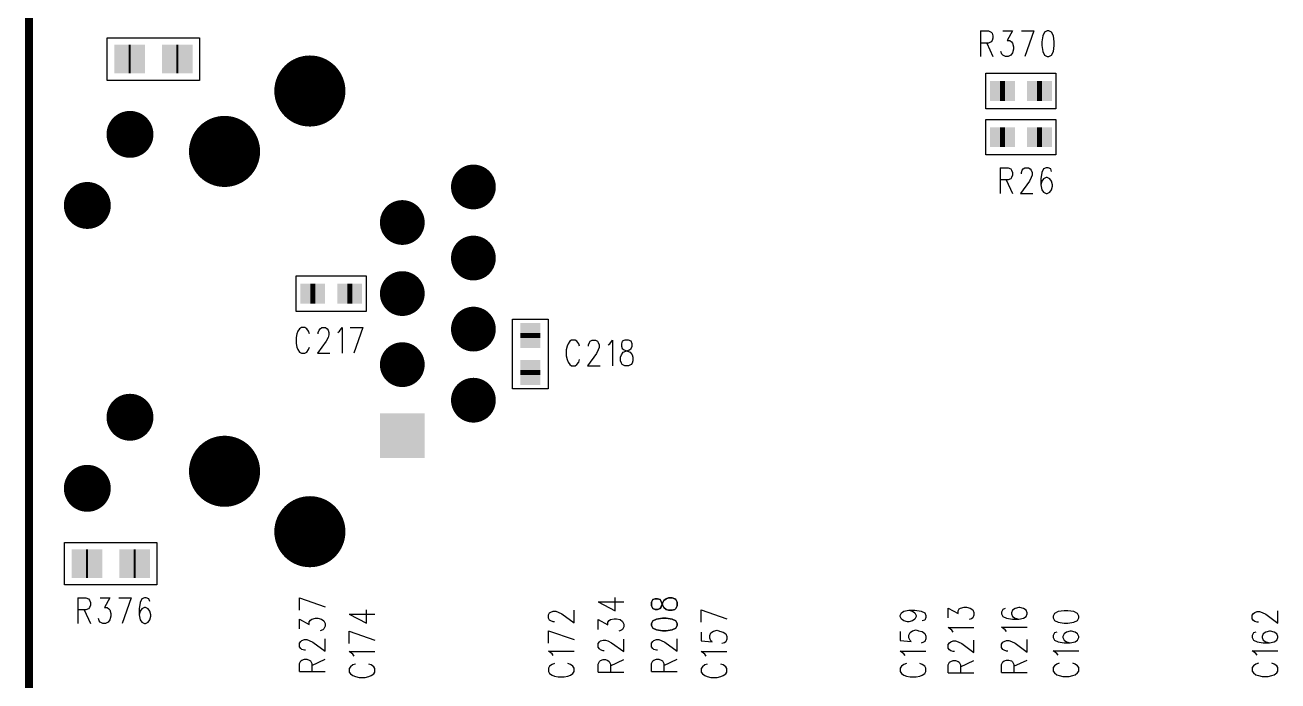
# Model space of a CAD drawing. Extents: x 12040 to 27945, y 10799 to 21199.
# Drawn here: x 15804 to 17566, y 16346 to 17268 of the extents above; entities that cross this region are included whole.
import ezdxf

# ---------------------------------------------------------------- set-up
doc = ezdxf.new("R2010")
doc.units = 0
doc.header["$MEASUREMENT"] = 0
doc.layers.add('ASSYDWGBOT_PHO', color=7, linetype='Continuous')

msp = doc.modelspace()

# ---------------------------------------------------------------- linework, layer by layer
at = {"layer": 'ASSYDWGBOT_PHO'}
for points, const_width in [([(15810, 20720.631), (15810, 13390.63)], 11.11), ([(15953, 17220.631), (15950, 17220.631)], 40), ([(16020, 17220.631), (16017, 17220.631)], 40), ([(17182.501, 17175.631), (17175.501, 17175.631)], 28), ([(17182.501, 17175.631), (17175.501, 17175.631)], 28), ([(17234.501, 17175.631), (17227.501, 17175.631)], 28), ([(17234.501, 17175.631), (17227.501, 17175.631)], 28), ([(17182.501, 17110.63), (17175.501, 17110.63)], 28), ([(17182.501, 17110.63), (17175.501, 17110.63)], 28), ([(17234.501, 17110.63), (17227.501, 17110.63)], 28), ([(17234.501, 17110.63), (17227.501, 17110.63)], 28), ([(16212.5, 16890.631), (16205.5, 16890.631)], 28), ([(16212.5, 16890.631), (16205.5, 16890.631)], 28), ([(16264.5, 16890.631), (16257.5, 16890.631)], 28), ([(16264.5, 16890.631), (16257.5, 16890.631)], 28), ([(16514.999, 16835.131), (16514.999, 16828.131)], 28), ([(16514.999, 16835.131), (16514.999, 16828.131)], 28), ([(16514.999, 16783.131), (16514.999, 16776.131)], 28), ([(16514.999, 16783.131), (16514.999, 16776.131)], 28), ([(15893, 16510.63), (15890, 16510.63)], 40), ([(15960, 16510.63), (15957, 16510.63)], 40)]:
    msp.add_lwpolyline(points, dxfattribs=dict(at, const_width=const_width))
for points in [[(15920, 17190.63), (15920, 17250.629)], [(15920, 17250.629), (16049.999, 17250.629)], [(16049.999, 17250.629), (16049.999, 17190.63)], [(17148.13, 17260.229), (17148.13, 17224.14)], [(17148.13, 17260.229), (17159.38, 17260.229)], [(17159.38, 17260.229), (17163.13, 17258.52)], [(17163.13, 17258.52), (17164.379, 17256.8)], [(17164.379, 17256.8), (17165.63, 17253.361)], [(17165.63, 17253.361), (17165.63, 17249.92)], [(17179.38, 17260.229), (17193.13, 17260.229)], [(17193.13, 17260.229), (17185.631, 17246.481)], [(17205.629, 17260.229), (17223.129, 17260.229)], [(17223.129, 17260.229), (17210.63, 17224.14)], [(17235.63, 17253.361), (17234.381, 17244.77)], [(17238.131, 17258.52), (17235.63, 17253.361)], [(17241.88, 17260.229), (17238.131, 17258.52)], [(17244.381, 17260.229), (17241.88, 17260.229)], [(17248.131, 17258.52), (17244.381, 17260.229)], [(17250.629, 17253.361), (17248.131, 17258.52)], [(17251.881, 17244.77), (17250.629, 17253.361)], [(17159.38, 17243.05), (17148.13, 17243.05)], [(17156.879, 17243.05), (17165.63, 17224.14)], [(17163.13, 17244.77), (17159.38, 17243.05)], [(17164.379, 17246.481), (17163.13, 17244.77)], [(17165.63, 17249.92), (17164.379, 17246.481)], [(17185.631, 17246.481), (17189.381, 17246.481)], [(17189.381, 17246.481), (17191.879, 17244.77)], [(17191.879, 17244.77), (17193.13, 17243.05)], [(17193.13, 17243.05), (17194.38, 17237.89)], [(17194.38, 17234.449), (17193.13, 17229.3)], [(17194.38, 17237.89), (17194.38, 17234.449)], [(17234.381, 17244.77), (17234.381, 17239.611)], [(17234.381, 17239.611), (17235.63, 17231.02)], [(17250.629, 17231.02), (17251.881, 17239.611)], [(17251.881, 17239.611), (17251.881, 17244.77)], [(17178.129, 17227.579), (17176.88, 17231.02)], [(17179.38, 17225.861), (17178.129, 17227.579)], [(17183.13, 17224.14), (17179.38, 17225.861)], [(17186.88, 17224.14), (17183.13, 17224.14)], [(17190.63, 17225.861), (17186.88, 17224.14)], [(17193.13, 17229.3), (17190.63, 17225.861)], [(17235.63, 17231.02), (17238.131, 17225.861)], [(17238.131, 17225.861), (17241.88, 17224.14)], [(17241.88, 17224.14), (17244.381, 17224.14)], [(17244.381, 17224.14), (17248.131, 17225.861)], [(17248.131, 17225.861), (17250.629, 17231.02)], [(17155.79, 17150.631), (17155.79, 17200.63)], [(17155.79, 17200.63), (17254.21, 17200.63)], [(17254.21, 17200.63), (17254.21, 17150.631)], [(16049.999, 17190.63), (15920, 17190.63)], [(17254.21, 17150.631), (17155.79, 17150.631)], [(17155.79, 17085.63), (17155.79, 17135.63)], [(17155.79, 17135.63), (17254.21, 17135.63)], [(17254.21, 17135.63), (17254.21, 17085.63)], [(17254.21, 17085.63), (17155.79, 17085.63)], [(17175.631, 17067.73), (17175.631, 17031.639)], [(17175.631, 17067.73), (17186.88, 17067.73)], [(17186.88, 17067.73), (17190.63, 17066.019)], [(17190.63, 17066.019), (17191.879, 17064.301)], [(17191.879, 17064.301), (17193.13, 17060.86)], [(17193.13, 17057.421), (17191.879, 17053.98)], [(17193.13, 17060.86), (17193.13, 17057.421)], [(17205.629, 17060.86), (17206.881, 17064.301)], [(17205.629, 17059.139), (17205.629, 17060.86)], [(17206.881, 17064.301), (17208.13, 17066.019)], [(17208.13, 17066.019), (17210.63, 17067.73)], [(17210.63, 17067.73), (17215.63, 17067.73)], [(17215.63, 17067.73), (17218.13, 17066.019)], [(17218.13, 17066.019), (17219.379, 17064.301)], [(17219.379, 17064.301), (17220.631, 17060.86)], [(17220.631, 17057.421), (17219.379, 17053.98)], [(17220.631, 17060.86), (17220.631, 17057.421)], [(17234.381, 17060.86), (17233.13, 17052.271)], [(17236.879, 17066.019), (17234.381, 17060.86)], [(17240.629, 17067.73), (17236.879, 17066.019)], [(17243.13, 17067.73), (17240.629, 17067.73)], [(17246.88, 17066.019), (17243.13, 17067.73)], [(17248.131, 17062.58), (17246.88, 17066.019)], [(17186.88, 17050.55), (17175.631, 17050.55)], [(17184.38, 17050.55), (17193.13, 17031.639)], [(17190.63, 17052.271), (17186.88, 17050.55)], [(17191.879, 17053.98), (17190.63, 17052.271)], [(17216.881, 17048.83), (17204.38, 17031.639)], [(17219.379, 17053.98), (17216.881, 17048.83)], [(17233.13, 17052.271), (17233.13, 17043.671)], [(17234.381, 17048.83), (17233.13, 17043.671)], [(17233.13, 17043.671), (17234.381, 17036.8)], [(17236.879, 17052.271), (17234.381, 17048.83)], [(17240.629, 17053.98), (17236.879, 17052.271)], [(17241.88, 17053.98), (17240.629, 17053.98)], [(17245.63, 17052.271), (17241.88, 17053.98)], [(17248.131, 17048.83), (17245.63, 17052.271)], [(17249.38, 17043.671), (17248.131, 17048.83)], [(17248.131, 17036.8), (17249.38, 17041.95)], [(17249.38, 17041.95), (17249.38, 17043.671)], [(17204.38, 17031.639), (17221.88, 17031.639)], [(17234.381, 17036.8), (17236.879, 17033.36)], [(17236.879, 17033.36), (17240.629, 17031.639)], [(17240.629, 17031.639), (17241.88, 17031.639)], [(17241.88, 17031.639), (17245.63, 17033.36)], [(17245.63, 17033.36), (17248.131, 17036.8)], [(16185.789, 16865.629), (16185.789, 16915.63)], [(16185.789, 16915.63), (16284.21, 16915.63)], [(16284.21, 16915.63), (16284.21, 16865.629)], [(16284.21, 16865.629), (16185.789, 16865.629)], [(16490, 16756.411), (16490, 16854.839)], [(16490, 16854.839), (16540.001, 16854.839)], [(16540.001, 16854.839), (16540.001, 16756.411)], [(16186.88, 16834.141), (16185.631, 16828.979)], [(16185.631, 16828.979), (16185.631, 16820.391)], [(16188.129, 16837.58), (16186.88, 16834.141)], [(16190.63, 16841.021), (16188.129, 16837.58)], [(16193.13, 16842.73), (16190.63, 16841.021)], [(16198.13, 16842.73), (16193.13, 16842.73)], [(16200.63, 16841.021), (16198.13, 16842.73)], [(16203.131, 16837.58), (16200.63, 16841.021)], [(16204.38, 16834.141), (16203.131, 16837.58)], [(16216.881, 16835.859), (16218.13, 16839.3)], [(16216.881, 16834.141), (16216.881, 16835.859)], [(16218.13, 16839.3), (16219.379, 16841.021)], [(16219.379, 16841.021), (16221.88, 16842.73)], [(16221.88, 16842.73), (16226.879, 16842.73)], [(16226.879, 16842.73), (16229.38, 16841.021)], [(16230.631, 16828.979), (16228.13, 16823.83)], [(16229.38, 16841.021), (16230.631, 16839.3)], [(16230.631, 16839.3), (16231.88, 16835.859)], [(16231.88, 16832.42), (16230.631, 16828.979)], [(16231.88, 16835.859), (16231.88, 16832.42)], [(16244.381, 16835.859), (16246.88, 16837.58)], [(16246.88, 16837.58), (16250.629, 16842.73)], [(16250.629, 16842.73), (16250.629, 16806.641)], [(16261.881, 16842.73), (16279.381, 16842.73)], [(16279.381, 16842.73), (16266.88, 16806.641)], [(16185.631, 16820.391), (16186.88, 16815.229)], [(16186.88, 16815.229), (16188.129, 16811.8)], [(16188.129, 16811.8), (16190.63, 16808.359)], [(16200.63, 16808.359), (16203.131, 16811.8)], [(16203.131, 16811.8), (16204.38, 16815.229)], [(16228.13, 16823.83), (16215.63, 16806.641)], [(16566.879, 16816.641), (16565.63, 16811.48)], [(16565.63, 16811.48), (16565.63, 16802.891)], [(16568.13, 16820.08), (16566.879, 16816.641)], [(16570.629, 16823.521), (16568.13, 16820.08)], [(16573.13, 16825.23), (16570.629, 16823.521)], [(16578.131, 16825.23), (16573.13, 16825.23)], [(16580.629, 16823.521), (16578.131, 16825.23)], [(16583.13, 16820.08), (16580.629, 16823.521)], [(16584.379, 16816.641), (16583.13, 16820.08)], [(16596.88, 16818.359), (16598.129, 16821.8)], [(16596.88, 16816.641), (16596.88, 16818.359)], [(16598.129, 16821.8), (16599.38, 16823.521)], [(16599.38, 16823.521), (16601.879, 16825.23)], [(16601.879, 16825.23), (16606.88, 16825.23)], [(16606.88, 16825.23), (16609.381, 16823.521)], [(16610.63, 16811.48), (16608.13, 16806.33)], [(16609.381, 16823.521), (16610.63, 16821.8)], [(16610.63, 16821.8), (16611.879, 16818.359)], [(16611.879, 16814.92), (16610.63, 16811.48)], [(16611.879, 16818.359), (16611.879, 16814.92)], [(16624.38, 16818.359), (16626.881, 16820.08)], [(16626.881, 16820.08), (16630.63, 16825.23)], [(16630.63, 16825.23), (16630.63, 16789.141)], [(16644.381, 16823.521), (16643.129, 16820.08)], [(16643.129, 16820.08), (16643.129, 16816.641)], [(16643.129, 16816.641), (16644.381, 16813.2)], [(16648.13, 16825.23), (16644.381, 16823.521)], [(16644.381, 16813.2), (16646.879, 16811.48)], [(16646.879, 16811.48), (16651.88, 16809.771)], [(16653.13, 16825.23), (16648.13, 16825.23)], [(16649.38, 16809.771), (16654.381, 16811.48)], [(16656.879, 16823.521), (16653.13, 16825.23)], [(16654.381, 16811.48), (16656.879, 16813.2)], [(16658.131, 16820.08), (16656.879, 16823.521)], [(16656.879, 16813.2), (16658.131, 16816.641)], [(16658.131, 16816.641), (16658.131, 16820.08)], [(16190.63, 16808.359), (16193.13, 16806.641)], [(16193.13, 16806.641), (16198.13, 16806.641)], [(16198.13, 16806.641), (16200.63, 16808.359)], [(16215.63, 16806.641), (16233.13, 16806.641)], [(16565.63, 16802.891), (16566.879, 16797.729)], [(16566.879, 16797.729), (16568.13, 16794.3)], [(16568.13, 16794.3), (16570.629, 16790.859)], [(16580.629, 16790.859), (16583.13, 16794.3)], [(16583.13, 16794.3), (16584.379, 16797.729)], [(16608.13, 16806.33), (16595.631, 16789.141)], [(16641.88, 16801.17), (16643.129, 16804.609)], [(16641.88, 16796.021), (16641.88, 16801.17)], [(16643.129, 16792.58), (16641.88, 16796.021)], [(16643.129, 16804.609), (16645.63, 16808.05)], [(16644.381, 16790.859), (16643.129, 16792.58)], [(16645.63, 16808.05), (16649.38, 16809.771)], [(16651.88, 16809.771), (16655.63, 16808.05)], [(16655.63, 16808.05), (16658.131, 16804.609)], [(16658.131, 16792.58), (16656.879, 16790.859)], [(16658.131, 16804.609), (16659.38, 16801.17)], [(16659.38, 16796.021), (16658.131, 16792.58)], [(16659.38, 16801.17), (16659.38, 16796.021)], [(16570.629, 16790.859), (16573.13, 16789.141)], [(16573.13, 16789.141), (16578.131, 16789.141)], [(16578.131, 16789.141), (16580.629, 16790.859)], [(16595.631, 16789.141), (16613.131, 16789.141)], [(16648.13, 16789.141), (16644.381, 16790.859)], [(16653.13, 16789.141), (16648.13, 16789.141)], [(16656.879, 16790.859), (16653.13, 16789.141)], [(16540.001, 16756.411), (16490, 16756.411)], [(15860, 16480.631), (15860, 16540.63)], [(15860, 16540.63), (15990, 16540.63)], [(15990, 16540.63), (15990, 16480.631)], [(15990, 16480.631), (15860, 16480.631)], [(15878.75, 16462.73), (15878.75, 16426.64)], [(15878.75, 16462.73), (15890, 16462.73)], [(15890, 16462.73), (15893.75, 16461.02)], [(15893.75, 16461.02), (15895, 16459.299)], [(15895, 16459.299), (15896.25, 16455.86)], [(15910, 16462.73), (15923.75, 16462.73)], [(15923.75, 16462.73), (15916.25, 16448.98)], [(15936.25, 16462.73), (15953.75, 16462.73)], [(15953.75, 16462.73), (15941.25, 16426.64)], [(15968.75, 16461.02), (15966.25, 16455.86)], [(15972.5, 16462.73), (15968.75, 16461.02)], [(15975, 16462.73), (15972.5, 16462.73)], [(15978.75, 16461.02), (15975, 16462.73)], [(15980, 16457.581), (15978.75, 16461.02)], [(16190.39, 16462.5), (16226.48, 16450.001)], [(16190.39, 16445), (16190.39, 16462.5)], [(16634.451, 16444.38), (16634.451, 16463.131)], [(15890, 16445.551), (15878.75, 16445.551)], [(15887.5, 16445.551), (15896.25, 16426.64)], [(15893.75, 16447.269), (15890, 16445.551)], [(15895, 16448.98), (15893.75, 16447.269)], [(15896.25, 16452.419), (15895, 16448.98)], [(15896.25, 16455.86), (15896.25, 16452.419)], [(15916.25, 16448.98), (15920, 16448.98)], [(15920, 16448.98), (15922.5, 16447.269)], [(15922.5, 16447.269), (15923.75, 16445.551)], [(15923.75, 16445.551), (15925, 16440.39)], [(15925, 16440.39), (15925, 16436.951)], [(15966.25, 16455.86), (15965, 16447.269)], [(15965, 16447.269), (15965, 16438.669)], [(15966.25, 16443.83), (15965, 16438.669)], [(15968.75, 16447.269), (15966.25, 16443.83)], [(15972.5, 16448.98), (15968.75, 16447.269)], [(15973.75, 16448.98), (15972.5, 16448.98)], [(15977.5, 16447.269), (15973.75, 16448.98)], [(15980, 16443.83), (15977.5, 16447.269)], [(15981.25, 16438.669), (15980, 16443.83)], [(16284.451, 16426.88), (16284.451, 16445.629)], [(16540.39, 16438.749), (16542.11, 16441.25)], [(16542.11, 16441.25), (16543.831, 16442.499)], [(16543.831, 16442.499), (16547.27, 16443.75)], [(16547.27, 16443.75), (16550.699, 16443.75)], [(16550.699, 16443.75), (16554.14, 16442.499)], [(16554.14, 16442.499), (16559.299, 16440.001)], [(16559.299, 16440.001), (16576.481, 16427.5)], [(16576.481, 16427.5), (16576.481, 16445)], [(16610.39, 16456.881), (16634.451, 16444.38)], [(16610.39, 16456.881), (16646.481, 16456.881)], [(16755.39, 16445.629), (16791.479, 16433.13)], [(16755.39, 16428.129), (16755.39, 16445.629)], [(17035.391, 16437.5), (17037.109, 16441.25)], [(17037.109, 16441.25), (17040.55, 16443.75)], [(17040.55, 16443.75), (17047.421, 16445)], [(17047.421, 16445), (17052.58, 16443.75)], [(17047.421, 16445), (17056.021, 16445)], [(17052.58, 16443.75), (17056.021, 16441.25)], [(17056.021, 16445), (17064.61, 16443.75)], [(17056.021, 16441.25), (17057.73, 16437.5)], [(17064.61, 16443.75), (17069.771, 16441.25)], [(17069.771, 16441.25), (17071.48, 16437.5)], [(17102.89, 16434.38), (17102.89, 16448.13)], [(17102.89, 16448.13), (17116.64, 16440.63)], [(17116.64, 16444.38), (17118.361, 16446.88)], [(17116.64, 16440.63), (17116.64, 16444.38)], [(17118.361, 16446.88), (17120.081, 16448.13)], [(17120.081, 16448.13), (17125.231, 16449.381)], [(17125.231, 16449.381), (17128.67, 16449.381)], [(17128.67, 16449.381), (17133.829, 16448.13)], [(17133.829, 16448.13), (17137.27, 16445.629)], [(17137.27, 16445.629), (17138.981, 16441.879)], [(17138.981, 16441.879), (17138.981, 16438.129)], [(17179.609, 16446.251), (17177.891, 16442.499)], [(17177.891, 16442.499), (17177.891, 16440.001)], [(17177.891, 16440.001), (17179.609, 16436.251)], [(17183.05, 16447.5), (17179.609, 16446.251)], [(17193.359, 16445), (17191.641, 16441.25)], [(17191.641, 16441.25), (17191.641, 16440.001)], [(17191.641, 16440.001), (17193.359, 16436.251)], [(17196.8, 16447.5), (17193.359, 16445)], [(17201.95, 16448.75), (17196.8, 16447.5)], [(17203.671, 16448.75), (17201.95, 16448.75)], [(17208.83, 16447.5), (17203.671, 16448.75)], [(17212.271, 16445), (17208.83, 16447.5)], [(17213.98, 16441.25), (17212.271, 16445)], [(17212.271, 16436.251), (17213.98, 16440.001)], [(17213.98, 16440.001), (17213.98, 16441.25)], [(17252.11, 16440.63), (17250.389, 16436.88)], [(17257.271, 16443.13), (17252.11, 16440.63)], [(17265.86, 16444.38), (17257.271, 16443.13)], [(17271.021, 16444.38), (17265.86, 16444.38)], [(17279.61, 16443.13), (17271.021, 16444.38)], [(17284.769, 16440.63), (17279.61, 16443.13)], [(17286.48, 16436.88), (17284.769, 16440.63)], [(17530.39, 16438.129), (17532.11, 16440.63)], [(17532.11, 16440.63), (17533.831, 16441.879)], [(17533.831, 16441.879), (17537.27, 16443.13)], [(17537.27, 16443.13), (17540.701, 16443.13)], [(17540.701, 16443.13), (17544.14, 16441.879)], [(17544.14, 16441.879), (17549.299, 16439.381)], [(17566.481, 16426.88), (17566.481, 16444.38)], [(15908.75, 16430.08), (15907.5, 16433.519)], [(15910, 16428.36), (15908.75, 16430.08)], [(15913.75, 16426.64), (15910, 16428.36)], [(15917.5, 16426.64), (15913.75, 16426.64)], [(15921.25, 16428.36), (15917.5, 16426.64)], [(15923.75, 16431.801), (15921.25, 16428.36)], [(15925, 16436.951), (15923.75, 16431.801)], [(15965, 16438.669), (15966.25, 16431.801)], [(15966.25, 16431.801), (15968.75, 16428.36)], [(15968.75, 16428.36), (15972.5, 16426.64)], [(15972.5, 16426.64), (15973.75, 16426.64)], [(15973.75, 16426.64), (15977.5, 16428.36)], [(15977.5, 16428.36), (15980, 16431.801)], [(15980, 16431.801), (15981.25, 16436.951)], [(15981.25, 16436.951), (15981.25, 16438.669)], [(16190.39, 16418.751), (16190.39, 16432.501)], [(16190.39, 16432.501), (16204.14, 16424.999)], [(16204.14, 16428.749), (16205.86, 16431.25)], [(16204.14, 16424.999), (16204.14, 16428.749)], [(16205.86, 16431.25), (16207.581, 16432.501)], [(16207.581, 16432.501), (16212.73, 16433.75)], [(16212.73, 16433.75), (16216.169, 16433.75)], [(16216.169, 16433.75), (16221.331, 16432.501)], [(16221.331, 16432.501), (16224.77, 16430)], [(16224.77, 16430), (16226.48, 16426.25)], [(16226.48, 16422.501), (16224.77, 16418.751)], [(16226.48, 16426.25), (16226.48, 16422.501)], [(16260.389, 16439.381), (16284.451, 16426.88)], [(16260.389, 16439.381), (16296.48, 16439.381)], [(16540.39, 16433.75), (16540.39, 16438.749)], [(16542.11, 16431.25), (16540.39, 16433.75)], [(16543.831, 16430), (16542.11, 16431.25)], [(16547.27, 16428.749), (16543.831, 16430)], [(16548.981, 16428.749), (16547.27, 16428.749)], [(16610.39, 16418.131), (16610.39, 16431.881)], [(16610.39, 16431.881), (16624.14, 16424.379)], [(16624.14, 16428.129), (16625.86, 16430.63)], [(16624.14, 16424.379), (16624.14, 16428.129)], [(16625.86, 16430.63), (16627.581, 16431.881)], [(16627.581, 16431.881), (16632.73, 16433.13)], [(16632.73, 16433.13), (16636.169, 16433.13)], [(16636.169, 16433.13), (16641.331, 16431.881)], [(16641.331, 16431.881), (16644.77, 16429.38)], [(16644.77, 16429.38), (16646.481, 16425.631)], [(16646.481, 16425.631), (16646.481, 16421.881)], [(17035.391, 16436.251), (17035.391, 16437.5)], [(17037.109, 16432.501), (17035.391, 16436.251)], [(17040.55, 16430), (17037.109, 16432.501)], [(17045.7, 16428.749), (17040.55, 16430)], [(17047.421, 16428.749), (17045.7, 16428.749)], [(17052.58, 16430), (17047.421, 16428.749)], [(17056.021, 16432.501), (17052.58, 16430)], [(17057.73, 16436.251), (17056.021, 16432.501)], [(17057.73, 16437.5), (17057.73, 16436.251)], [(17069.771, 16431.25), (17066.33, 16430)], [(17071.48, 16434.999), (17069.771, 16431.25)], [(17071.48, 16437.5), (17071.48, 16434.999)], [(17135.55, 16433.13), (17132.111, 16431.881)], [(17137.27, 16434.38), (17135.55, 16433.13)], [(17138.981, 16438.129), (17137.27, 16434.38)], [(17179.609, 16436.251), (17184.771, 16433.75)], [(17184.771, 16433.75), (17193.359, 16432.501)], [(17193.359, 16436.251), (17196.8, 16433.75)], [(17193.359, 16432.501), (17201.95, 16432.501)], [(17196.8, 16433.75), (17201.95, 16432.501)], [(17201.95, 16432.501), (17208.83, 16433.75)], [(17208.83, 16433.75), (17212.271, 16436.251)], [(17250.389, 16436.88), (17250.389, 16434.38)], [(17250.389, 16434.38), (17252.11, 16430.63)], [(17252.11, 16430.63), (17257.271, 16428.129)], [(17257.271, 16428.129), (17265.86, 16426.88)], [(17265.86, 16426.88), (17271.021, 16426.88)], [(17271.021, 16426.88), (17279.61, 16428.129)], [(17279.61, 16428.129), (17284.769, 16430.63)], [(17284.769, 16430.63), (17286.48, 16434.38)], [(17286.48, 16434.38), (17286.48, 16436.88)], [(17530.39, 16433.13), (17530.39, 16438.129)], [(17532.11, 16430.63), (17530.39, 16433.13)], [(17533.831, 16429.38), (17532.11, 16430.63)], [(17537.27, 16428.129), (17533.831, 16429.38)], [(17538.98, 16428.129), (17537.27, 16428.129)], [(17549.299, 16439.381), (17566.481, 16426.88)], [(16223.049, 16417.5), (16219.61, 16416.25)], [(16224.77, 16418.751), (16223.049, 16417.5)], [(16226.48, 16387.501), (16226.48, 16405.001)], [(16260.389, 16415.63), (16296.48, 16403.13)], [(16260.389, 16398.13), (16260.389, 16415.63)], [(16540.39, 16416.25), (16576.481, 16403.749)], [(16540.39, 16398.75), (16540.39, 16416.25)], [(16643.049, 16416.88), (16639.61, 16415.63)], [(16644.77, 16418.131), (16643.049, 16416.88)], [(16646.481, 16421.881), (16644.77, 16418.131)], [(16721.479, 16387.501), (16721.479, 16405.001)], [(16755.39, 16414.379), (16755.39, 16401.88)], [(16767.42, 16409.38), (16769.14, 16413.13)], [(16767.42, 16405.63), (16767.42, 16409.38)], [(16769.14, 16401.88), (16767.42, 16405.63)], [(16769.14, 16413.13), (16772.579, 16415.63)], [(16772.579, 16415.63), (16777.731, 16416.88)], [(16777.731, 16416.88), (16781.17, 16415.63)], [(16781.17, 16415.63), (16786.329, 16414.379)], [(16786.329, 16414.379), (16789.77, 16411.88)], [(16789.77, 16411.88), (16791.479, 16408.131)], [(16791.479, 16408.131), (16791.479, 16404.381)], [(17035.391, 16415.001), (17035.391, 16402.5)], [(17047.421, 16410), (17049.141, 16413.75)], [(17047.421, 16406.25), (17047.421, 16410)], [(17049.141, 16402.5), (17047.421, 16406.25)], [(17049.141, 16413.75), (17052.58, 16416.25)], [(17052.58, 16416.25), (17057.73, 16417.5)], [(17057.73, 16417.5), (17061.171, 16416.25)], [(17061.171, 16416.25), (17066.33, 16415.001)], [(17066.33, 16415.001), (17069.771, 16412.5)], [(17069.771, 16412.5), (17071.48, 16408.751)], [(17071.48, 16405.001), (17069.771, 16401.251)], [(17071.48, 16408.751), (17071.48, 16405.001)], [(17108.049, 16416.88), (17102.89, 16420.63)], [(17102.89, 16420.63), (17138.981, 16420.63)], [(17109.77, 16414.379), (17108.049, 16416.88)], [(17183.05, 16417.5), (17177.891, 16421.249)], [(17177.891, 16421.249), (17213.98, 16421.249)], [(17184.771, 16415.001), (17183.05, 16417.5)], [(17252.11, 16413.13), (17250.389, 16409.38)], [(17250.389, 16409.38), (17250.389, 16406.879)], [(17250.389, 16406.879), (17252.11, 16403.13)], [(17255.55, 16414.379), (17252.11, 16413.13)], [(17265.86, 16411.88), (17264.139, 16408.131)], [(17264.139, 16408.131), (17264.139, 16406.879)], [(17264.139, 16406.879), (17265.86, 16403.13)], [(17269.3, 16414.379), (17265.86, 16411.88)], [(17274.45, 16415.63), (17269.3, 16414.379)], [(17276.171, 16415.63), (17274.45, 16415.63)], [(17281.33, 16414.379), (17276.171, 16415.63)], [(17284.769, 16411.88), (17281.33, 16414.379)], [(17286.48, 16408.131), (17284.769, 16411.88)], [(17284.769, 16403.13), (17286.48, 16406.879)], [(17286.48, 16406.879), (17286.48, 16408.131)], [(17532.11, 16413.13), (17530.39, 16409.38)], [(17530.39, 16409.38), (17530.39, 16406.879)], [(17530.39, 16406.879), (17532.11, 16403.13)], [(17535.549, 16414.379), (17532.11, 16413.13)], [(17545.86, 16411.88), (17544.14, 16408.131)], [(17544.14, 16408.131), (17544.14, 16406.879)], [(17544.14, 16406.879), (17545.86, 16403.13)], [(17549.299, 16414.379), (17545.86, 16411.88)], [(17554.449, 16415.63), (17549.299, 16414.379)], [(17556.17, 16415.63), (17554.449, 16415.63)], [(17561.331, 16414.379), (17556.17, 16415.63)], [(17564.77, 16411.88), (17561.331, 16414.379)], [(17566.481, 16408.131), (17564.77, 16411.88)], [(17564.77, 16403.13), (17566.481, 16406.879)], [(17566.481, 16406.879), (17566.481, 16408.131)], [(16190.39, 16398.75), (16192.11, 16401.251)], [(16190.39, 16393.749), (16190.39, 16398.75)], [(16192.11, 16391.251), (16190.39, 16393.749)], [(16192.11, 16401.251), (16193.83, 16402.5)], [(16193.83, 16389.999), (16192.11, 16391.251)], [(16193.83, 16402.5), (16197.269, 16403.749)], [(16197.269, 16388.75), (16193.83, 16389.999)], [(16197.269, 16403.749), (16200.701, 16403.749)], [(16198.98, 16388.75), (16197.269, 16388.75)], [(16200.701, 16403.749), (16204.14, 16402.5)], [(16204.14, 16402.5), (16209.299, 16400)], [(16209.299, 16400), (16226.48, 16387.501)], [(16545.549, 16383.751), (16540.39, 16387.501)], [(16540.39, 16387.501), (16576.481, 16387.501)], [(16610.39, 16398.13), (16612.11, 16400.631)], [(16610.39, 16393.129), (16610.39, 16398.13)], [(16612.11, 16390.631), (16610.39, 16393.129)], [(16612.11, 16400.631), (16613.831, 16401.88)], [(16613.831, 16389.38), (16612.11, 16390.631)], [(16613.831, 16401.88), (16617.27, 16403.13)], [(16617.27, 16388.13), (16613.831, 16389.38)], [(16617.27, 16403.13), (16620.701, 16403.13)], [(16618.98, 16388.13), (16617.27, 16388.13)], [(16620.701, 16403.13), (16624.14, 16401.88)], [(16624.14, 16401.88), (16629.299, 16399.38)], [(16629.299, 16399.38), (16646.481, 16386.881)], [(16646.481, 16386.881), (16646.481, 16404.381)], [(16685.39, 16398.75), (16687.111, 16401.251)], [(16685.39, 16393.749), (16685.39, 16398.75)], [(16687.111, 16391.251), (16685.39, 16393.749)], [(16687.111, 16401.251), (16688.829, 16402.5)], [(16688.829, 16389.999), (16687.111, 16391.251)], [(16688.829, 16402.5), (16692.27, 16403.749)], [(16692.27, 16388.75), (16688.829, 16389.999)], [(16692.27, 16403.749), (16695.7, 16403.749)], [(16693.979, 16388.75), (16692.27, 16388.75)], [(16695.7, 16403.749), (16699.141, 16402.5)], [(16699.141, 16402.5), (16704.3, 16400)], [(16704.3, 16400), (16721.479, 16387.501)], [(16755.39, 16401.88), (16770.861, 16400.631)], [(16770.861, 16400.631), (16769.14, 16401.88)], [(16788.05, 16399.38), (16784.611, 16398.13)], [(16789.77, 16400.631), (16788.05, 16399.38)], [(16791.479, 16404.381), (16789.77, 16400.631)], [(17035.391, 16402.5), (17050.859, 16401.251)], [(17040.55, 16383.751), (17035.391, 16387.501)], [(17035.391, 16387.501), (17071.48, 16387.501)], [(17050.859, 16401.251), (17049.141, 16402.5)], [(17068.05, 16400), (17064.61, 16398.75)], [(17069.771, 16401.251), (17068.05, 16400)], [(17102.89, 16396.879), (17104.61, 16399.38)], [(17102.89, 16391.88), (17102.89, 16396.879)], [(17104.61, 16389.38), (17102.89, 16391.88)], [(17104.61, 16399.38), (17106.331, 16400.631)], [(17106.331, 16388.13), (17104.61, 16389.38)], [(17106.331, 16400.631), (17109.77, 16401.88)], [(17109.77, 16386.881), (17106.331, 16388.13)], [(17109.77, 16401.88), (17113.199, 16401.88)], [(17113.199, 16401.88), (17116.64, 16400.631)], [(17116.64, 16400.631), (17121.799, 16398.13)], [(17121.799, 16398.13), (17138.981, 16385.63)], [(17138.981, 16385.63), (17138.981, 16403.13)], [(17177.891, 16397.499), (17179.609, 16400)], [(17177.891, 16392.5), (17177.891, 16397.499)], [(17179.609, 16389.999), (17177.891, 16392.5)], [(17179.609, 16400), (17181.33, 16401.251)], [(17181.33, 16388.75), (17179.609, 16389.999)], [(17181.33, 16401.251), (17184.771, 16402.5)], [(17184.771, 16387.501), (17181.33, 16388.75)], [(17184.771, 16402.5), (17188.2, 16402.5)], [(17186.48, 16387.501), (17184.771, 16387.501)], [(17188.2, 16402.5), (17191.641, 16401.251)], [(17191.641, 16401.251), (17196.8, 16398.75)], [(17196.8, 16398.75), (17213.98, 16386.25)], [(17213.98, 16386.25), (17213.98, 16403.749)], [(17255.55, 16384.38), (17250.389, 16388.13)], [(17250.389, 16388.13), (17286.48, 16388.13)], [(17252.11, 16403.13), (17257.271, 16400.631)], [(17257.271, 16400.631), (17265.86, 16399.38)], [(17265.86, 16403.13), (17269.3, 16400.631)], [(17265.86, 16399.38), (17274.45, 16399.38)], [(17269.3, 16400.631), (17274.45, 16399.38)], [(17274.45, 16399.38), (17281.33, 16400.631)], [(17281.33, 16400.631), (17284.769, 16403.13)], [(17535.549, 16384.38), (17530.39, 16388.13)], [(17530.39, 16388.13), (17566.481, 16388.13)], [(17532.11, 16403.13), (17537.27, 16400.631)], [(17537.27, 16400.631), (17545.86, 16399.38)], [(17545.86, 16403.13), (17549.299, 16400.631)], [(17545.86, 16399.38), (17554.449, 16399.38)], [(17549.299, 16400.631), (17554.449, 16399.38)], [(17554.449, 16399.38), (17561.331, 16400.631)], [(17561.331, 16400.631), (17564.77, 16403.13)], [(16190.39, 16370.001), (16192.11, 16373.751)], [(16190.39, 16358.749), (16190.39, 16370.001)], [(16192.11, 16373.751), (16193.83, 16375)], [(16193.83, 16375), (16197.269, 16376.249)], [(16197.269, 16376.249), (16200.701, 16376.249)], [(16200.701, 16376.249), (16204.14, 16375)], [(16204.14, 16375), (16205.86, 16373.751)], [(16205.86, 16373.751), (16207.581, 16370.001)], [(16207.581, 16367.5), (16226.48, 16376.249)], [(16207.581, 16370.001), (16207.581, 16358.749)], [(16265.551, 16383.129), (16260.389, 16386.881)], [(16260.389, 16386.881), (16296.48, 16386.881)], [(16267.269, 16380.63), (16265.551, 16383.129)], [(16268.98, 16369.381), (16265.551, 16368.13)], [(16291.33, 16368.13), (16287.889, 16369.381)], [(16547.27, 16381.25), (16545.549, 16383.751)], [(16548.981, 16370.001), (16545.549, 16368.75)], [(16571.329, 16368.75), (16567.89, 16370.001)], [(16610.39, 16369.381), (16612.11, 16373.131)], [(16610.39, 16358.13), (16610.39, 16369.381)], [(16612.11, 16373.131), (16613.831, 16374.38)], [(16613.831, 16374.38), (16617.27, 16375.629)], [(16617.27, 16375.629), (16620.701, 16375.629)], [(16620.701, 16375.629), (16624.14, 16374.38)], [(16624.14, 16374.38), (16625.86, 16373.131)], [(16625.86, 16373.131), (16627.581, 16369.381)], [(16627.581, 16366.88), (16646.481, 16375.629)], [(16627.581, 16369.381), (16627.581, 16358.13)], [(16685.39, 16370.001), (16687.111, 16373.751)], [(16685.39, 16358.749), (16685.39, 16370.001)], [(16687.111, 16373.751), (16688.829, 16375)], [(16688.829, 16375), (16692.27, 16376.249)], [(16692.27, 16376.249), (16695.7, 16376.249)], [(16695.7, 16376.249), (16699.141, 16375)], [(16699.141, 16375), (16700.859, 16373.751)], [(16700.859, 16373.751), (16702.579, 16370.001)], [(16702.579, 16367.5), (16721.479, 16376.249)], [(16702.579, 16370.001), (16702.579, 16358.749)], [(16760.55, 16383.129), (16755.39, 16386.881)], [(16755.39, 16386.881), (16791.479, 16386.881)], [(16762.27, 16380.63), (16760.55, 16383.129)], [(16763.981, 16369.381), (16760.55, 16368.13)], [(16786.329, 16368.13), (16782.89, 16369.381)], [(17042.271, 16381.25), (17040.55, 16383.751)], [(17043.98, 16370.001), (17040.55, 16368.75)], [(17066.33, 16368.75), (17062.889, 16370.001)], [(17102.89, 16368.13), (17104.61, 16371.88)], [(17104.61, 16371.88), (17106.331, 16373.131)], [(17106.331, 16373.131), (17109.77, 16374.38)], [(17111.481, 16386.881), (17109.77, 16386.881)], [(17109.77, 16374.38), (17113.199, 16374.38)], [(17113.199, 16374.38), (17116.64, 16373.131)], [(17116.64, 16373.131), (17118.361, 16371.88)], [(17118.361, 16371.88), (17120.081, 16368.13)], [(17120.081, 16365.629), (17138.981, 16374.38)], [(17177.891, 16368.75), (17179.609, 16372.499)], [(17179.609, 16372.499), (17181.33, 16373.751)], [(17181.33, 16373.751), (17184.771, 16375)], [(17184.771, 16375), (17188.2, 16375)], [(17188.2, 16375), (17191.641, 16373.751)], [(17191.641, 16373.751), (17193.359, 16372.499)], [(17193.359, 16372.499), (17195.08, 16368.75)], [(17195.08, 16366.249), (17213.98, 16375)], [(17255.55, 16369.381), (17252.11, 16366.88)], [(17257.271, 16381.88), (17255.55, 16384.38)], [(17258.98, 16370.63), (17255.55, 16369.381)], [(17281.33, 16369.381), (17277.889, 16370.63)], [(17284.769, 16366.88), (17281.33, 16369.381)], [(17535.549, 16369.381), (17532.11, 16366.88)], [(17537.27, 16381.88), (17535.549, 16384.38)], [(17538.98, 16370.63), (17535.549, 16369.381)], [(17561.331, 16369.381), (17557.89, 16370.63)], [(17564.77, 16366.88), (17561.331, 16369.381)], [(16190.39, 16358.749), (16226.48, 16358.749)], [(16262.11, 16365.629), (16260.389, 16363.131)], [(16260.389, 16363.131), (16260.389, 16358.13)], [(16260.389, 16358.13), (16262.11, 16355.631)], [(16265.551, 16368.13), (16262.11, 16365.629)], [(16262.11, 16355.631), (16265.551, 16353.13)], [(16265.551, 16353.13), (16268.98, 16351.879)], [(16268.98, 16351.879), (16274.139, 16350.63)], [(16282.73, 16350.63), (16287.889, 16351.879)], [(16287.889, 16351.879), (16291.33, 16353.13)], [(16294.769, 16365.629), (16291.33, 16368.13)], [(16291.33, 16353.13), (16294.769, 16355.631)], [(16296.48, 16363.131), (16294.769, 16365.629)], [(16294.769, 16355.631), (16296.48, 16358.13)], [(16296.48, 16358.13), (16296.48, 16363.131)], [(16542.11, 16366.249), (16540.39, 16363.75)], [(16540.39, 16363.75), (16540.39, 16358.749)], [(16540.39, 16358.749), (16542.11, 16356.251)], [(16545.549, 16368.75), (16542.11, 16366.249)], [(16542.11, 16356.251), (16545.549, 16353.75)], [(16545.549, 16353.75), (16548.981, 16352.501)], [(16548.981, 16352.501), (16554.14, 16351.25)], [(16562.731, 16351.25), (16567.89, 16352.501)], [(16567.89, 16352.501), (16571.329, 16353.75)], [(16574.77, 16366.249), (16571.329, 16368.75)], [(16571.329, 16353.75), (16574.77, 16356.251)], [(16576.481, 16363.75), (16574.77, 16366.249)], [(16574.77, 16356.251), (16576.481, 16358.749)], [(16576.481, 16358.749), (16576.481, 16363.75)], [(16610.39, 16358.13), (16646.481, 16358.13)], [(16685.39, 16358.749), (16721.479, 16358.749)], [(16757.111, 16365.629), (16755.39, 16363.131)], [(16755.39, 16363.131), (16755.39, 16358.13)], [(16755.39, 16358.13), (16757.111, 16355.631)], [(16760.55, 16368.13), (16757.111, 16365.629)], [(16757.111, 16355.631), (16760.55, 16353.13)], [(16760.55, 16353.13), (16763.981, 16351.879)], [(16763.981, 16351.879), (16769.14, 16350.63)], [(16777.731, 16350.63), (16782.89, 16351.879)], [(16782.89, 16351.879), (16786.329, 16353.13)], [(16789.77, 16365.629), (16786.329, 16368.13)], [(16786.329, 16353.13), (16789.77, 16355.631)], [(16791.479, 16363.131), (16789.77, 16365.629)], [(16789.77, 16355.631), (16791.479, 16358.13)], [(16791.479, 16358.13), (16791.479, 16363.131)], [(17037.109, 16366.249), (17035.391, 16363.75)], [(17035.391, 16363.75), (17035.391, 16358.749)], [(17035.391, 16358.749), (17037.109, 16356.251)], [(17040.55, 16368.75), (17037.109, 16366.249)], [(17037.109, 16356.251), (17040.55, 16353.75)], [(17040.55, 16353.75), (17043.98, 16352.501)], [(17043.98, 16352.501), (17049.141, 16351.25)], [(17057.73, 16351.25), (17062.889, 16352.501)], [(17062.889, 16352.501), (17066.33, 16353.75)], [(17069.771, 16366.249), (17066.33, 16368.75)], [(17066.33, 16353.75), (17069.771, 16356.251)], [(17071.48, 16363.75), (17069.771, 16366.249)], [(17069.771, 16356.251), (17071.48, 16358.749)], [(17071.48, 16358.749), (17071.48, 16363.75)], [(17102.89, 16356.88), (17102.89, 16368.13)], [(17102.89, 16356.88), (17138.981, 16356.88)], [(17120.081, 16368.13), (17120.081, 16356.88)], [(17177.891, 16357.5), (17177.891, 16368.75)], [(17177.891, 16357.5), (17213.98, 16357.5)], [(17195.08, 16368.75), (17195.08, 16357.5)], [(17252.11, 16366.88), (17250.389, 16364.38)], [(17250.389, 16364.38), (17250.389, 16359.381)], [(17250.389, 16359.381), (17252.11, 16356.88)], [(17252.11, 16356.88), (17255.55, 16354.38)], [(17255.55, 16354.38), (17258.98, 16353.13)], [(17258.98, 16353.13), (17264.139, 16351.879)], [(17264.139, 16351.879), (17272.73, 16351.879)], [(17272.73, 16351.879), (17277.889, 16353.13)], [(17277.889, 16353.13), (17281.33, 16354.38)], [(17281.33, 16354.38), (17284.769, 16356.88)], [(17286.48, 16364.38), (17284.769, 16366.88)], [(17284.769, 16356.88), (17286.48, 16359.381)], [(17286.48, 16359.381), (17286.48, 16364.38)], [(17532.11, 16366.88), (17530.39, 16364.38)], [(17530.39, 16364.38), (17530.39, 16359.381)], [(17530.39, 16359.381), (17532.11, 16356.88)], [(17532.11, 16356.88), (17535.549, 16354.38)], [(17535.549, 16354.38), (17538.98, 16353.13)], [(17538.98, 16353.13), (17544.14, 16351.879)], [(17544.14, 16351.879), (17552.731, 16351.879)], [(17552.731, 16351.879), (17557.89, 16353.13)], [(17557.89, 16353.13), (17561.331, 16354.38)], [(17561.331, 16354.38), (17564.77, 16356.88)], [(17566.481, 16364.38), (17564.77, 16366.88)], [(17564.77, 16356.88), (17566.481, 16359.381)], [(17566.481, 16359.381), (17566.481, 16364.38)], [(16274.139, 16350.63), (16282.73, 16350.63)], [(16554.14, 16351.25), (16562.731, 16351.25)], [(16769.14, 16350.63), (16777.731, 16350.63)], [(17049.141, 16351.25), (17057.73, 16351.25)]]:
    msp.add_lwpolyline(points, dxfattribs=at)
for points, const_width in [([(16180, 17175.631, 1), (16230, 17175.631, 1), (16180, 17175.631)], 50), ([(15935.5, 17114.63, 1), (15968.5, 17114.63, 1), (15935.5, 17114.63)], 33), ([(16059.999, 17090.63, 1), (16109.999, 17090.63, 1), (16059.999, 17090.63)], 50), ([(16419.249, 17040.63, 1), (16450.749, 17040.63, 1), (16419.249, 17040.63)], 31.5), ([(15875.5, 17014.629, 1), (15908.5, 17014.629, 1), (15875.5, 17014.629)], 33), ([(16319.249, 16990.629, 1), (16350.749, 16990.629, 1), (16319.249, 16990.629)], 31.5), ([(16419.249, 16940.63, 1), (16450.749, 16940.63, 1), (16419.249, 16940.63)], 31.5), ([(16319.249, 16890.631, 1), (16350.749, 16890.631, 1), (16319.249, 16890.631)], 31.5), ([(16419.249, 16840.63, 1), (16450.749, 16840.63, 1), (16419.249, 16840.63)], 31.5), ([(16319.249, 16790.63, 1), (16350.749, 16790.63, 1), (16319.249, 16790.63)], 31.5), ([(16419.249, 16740.629, 1), (16450.749, 16740.629, 1), (16419.249, 16740.629)], 31.5), ([(15935.5, 16716.631, 1), (15968.5, 16716.631, 1), (15935.5, 16716.631)], 33), ([(16059.999, 16640.631, 1), (16109.999, 16640.631, 1), (16059.999, 16640.631)], 50), ([(15875.5, 16616.631, 1), (15908.5, 16616.631, 1), (15875.5, 16616.631)], 33), ([(16180, 16555.63, 1), (16230, 16555.63, 1), (16180, 16555.63)], 50)]:
    msp.add_lwpolyline(points, format="xyb", dxfattribs=dict(at, const_width=const_width))
for points in [[(16687.111, 16459.999), (16685.39, 16456.249)], [(16690.55, 16461.25), (16687.111, 16459.999)], [(16693.979, 16461.25), (16690.55, 16461.25)], [(16697.42, 16459.999), (16693.979, 16461.25)], [(16699.141, 16457.5), (16697.42, 16459.999)], [(16700.859, 16452.499), (16699.141, 16457.5)], [(16700.859, 16455), (16702.579, 16458.75)], [(16702.579, 16458.75), (16706.02, 16461.25)], [(16706.02, 16461.25), (16709.45, 16462.5)], [(16709.45, 16462.5), (16714.609, 16462.5)], [(16714.609, 16462.5), (16718.05, 16461.25)], [(16718.05, 16461.25), (16719.77, 16459.999)], [(16719.77, 16459.999), (16721.479, 16456.249)], [(16685.39, 16456.249), (16685.39, 16451.25)], [(16685.39, 16451.25), (16687.111, 16447.5)], [(16687.111, 16447.5), (16690.55, 16446.251)], [(16690.55, 16446.251), (16693.979, 16446.251)], [(16693.979, 16446.251), (16697.42, 16447.5)], [(16697.42, 16447.5), (16699.141, 16450.001)], [(16699.141, 16450.001), (16700.859, 16455)], [(16702.579, 16448.75), (16700.859, 16452.499)], [(16706.02, 16446.251), (16702.579, 16448.75)], [(16709.45, 16445), (16706.02, 16446.251)], [(16714.609, 16445), (16709.45, 16445)], [(16718.05, 16446.251), (16714.609, 16445)], [(16719.77, 16447.5), (16718.05, 16446.251)], [(16721.479, 16451.25), (16719.77, 16447.5)], [(16721.479, 16456.249), (16721.479, 16451.25)], [(16687.111, 16430), (16685.39, 16426.25)], [(16685.39, 16426.25), (16685.39, 16423.75)], [(16685.39, 16423.75), (16687.111, 16420)], [(16692.27, 16432.501), (16687.111, 16430)], [(16700.859, 16433.75), (16692.27, 16432.501)], [(16706.02, 16433.75), (16700.859, 16433.75)], [(16714.609, 16432.501), (16706.02, 16433.75)], [(16719.77, 16430), (16714.609, 16432.501)], [(16721.479, 16426.25), (16719.77, 16430)], [(16719.77, 16420), (16721.479, 16423.75)], [(16721.479, 16423.75), (16721.479, 16426.25)], [(16687.111, 16420), (16692.27, 16417.5)], [(16692.27, 16417.5), (16700.859, 16416.25)], [(16700.859, 16416.25), (16706.02, 16416.25)], [(16706.02, 16416.25), (16714.609, 16417.5)], [(16714.609, 16417.5), (16719.77, 16420)]]:
    msp.add_lwpolyline(points, close=True, dxfattribs=at)
for points in [[(15970, 17240.631), (15970, 17200.631), (15930, 17240.631), (15930, 17200.631)], [(15933, 17200.631), (15933, 17240.631), (15973, 17200.631), (15973, 17240.631)], [(16037, 17240.631), (16037, 17200.631), (15997, 17240.631), (15997, 17200.631)], [(16000, 17200.631), (16000, 17240.631), (16040, 17200.631), (16040, 17240.631)], [(17189.501, 17189.631), (17189.501, 17161.631), (17161.501, 17189.631), (17161.501, 17161.631)], [(17189.501, 17189.631), (17189.501, 17161.631), (17161.501, 17189.631), (17161.501, 17161.631)], [(17168.501, 17161.631), (17168.501, 17189.631), (17196.501, 17161.631), (17196.501, 17189.631)], [(17168.501, 17161.631), (17168.501, 17189.631), (17196.501, 17161.631), (17196.501, 17189.631)], [(17241.501, 17189.631), (17241.501, 17161.631), (17213.501, 17189.631), (17213.501, 17161.631)], [(17241.501, 17189.631), (17241.501, 17161.631), (17213.501, 17189.631), (17213.501, 17161.631)], [(17220.501, 17161.631), (17220.501, 17189.631), (17248.501, 17161.631), (17248.501, 17189.631)], [(17220.501, 17161.631), (17220.501, 17189.631), (17248.501, 17161.631), (17248.501, 17189.631)], [(17189.501, 17124.63), (17189.501, 17096.63), (17161.501, 17124.63), (17161.501, 17096.63)], [(17189.501, 17124.63), (17189.501, 17096.63), (17161.501, 17124.63), (17161.501, 17096.63)], [(17168.501, 17096.63), (17168.501, 17124.63), (17196.501, 17096.63), (17196.501, 17124.63)], [(17168.501, 17096.63), (17168.501, 17124.63), (17196.501, 17096.63), (17196.501, 17124.63)], [(17241.501, 17124.63), (17241.501, 17096.63), (17213.501, 17124.63), (17213.501, 17096.63)], [(17241.501, 17124.63), (17241.501, 17096.63), (17213.501, 17124.63), (17213.501, 17096.63)], [(17220.501, 17096.63), (17220.501, 17124.63), (17248.501, 17096.63), (17248.501, 17124.63)], [(17220.501, 17096.63), (17220.501, 17124.63), (17248.501, 17096.63), (17248.501, 17124.63)], [(16219.5, 16904.631), (16219.5, 16876.631), (16191.5, 16904.631), (16191.5, 16876.631)], [(16219.5, 16904.631), (16219.5, 16876.631), (16191.5, 16904.631), (16191.5, 16876.631)], [(16198.5, 16876.631), (16198.5, 16904.631), (16226.5, 16876.631), (16226.5, 16904.631)], [(16198.5, 16876.631), (16198.5, 16904.631), (16226.5, 16876.631), (16226.5, 16904.631)], [(16271.5, 16904.631), (16271.5, 16876.631), (16243.5, 16904.631), (16243.5, 16876.631)], [(16271.5, 16904.631), (16271.5, 16876.631), (16243.5, 16904.631), (16243.5, 16876.631)], [(16250.5, 16876.631), (16250.5, 16904.631), (16278.5, 16876.631), (16278.5, 16904.631)], [(16250.5, 16876.631), (16250.5, 16904.631), (16278.5, 16876.631), (16278.5, 16904.631)], [(16528.999, 16821.131), (16500.999, 16821.131), (16528.999, 16849.131), (16500.999, 16849.131)], [(16528.999, 16821.131), (16500.999, 16821.131), (16528.999, 16849.131), (16500.999, 16849.131)], [(16500.999, 16842.131), (16528.999, 16842.131), (16500.999, 16814.131), (16528.999, 16814.131)], [(16500.999, 16842.131), (16528.999, 16842.131), (16500.999, 16814.131), (16528.999, 16814.131)], [(16528.999, 16769.131), (16500.999, 16769.131), (16528.999, 16797.131), (16500.999, 16797.131)], [(16528.999, 16769.131), (16500.999, 16769.131), (16528.999, 16797.131), (16500.999, 16797.131)], [(16500.999, 16790.131), (16528.999, 16790.131), (16500.999, 16762.131), (16528.999, 16762.131)], [(16500.999, 16790.131), (16528.999, 16790.131), (16500.999, 16762.131), (16528.999, 16762.131)], [(16366.499, 16659.13), (16366.499, 16722.13), (16303.499, 16659.13), (16303.499, 16722.13)], [(15910, 16530.63), (15910, 16490.63), (15870, 16530.63), (15870, 16490.63)], [(15873, 16490.63), (15873, 16530.63), (15913, 16490.63), (15913, 16530.63)], [(15977, 16530.63), (15977, 16490.63), (15937, 16530.63), (15937, 16490.63)], [(15940, 16490.63), (15940, 16530.63), (15980, 16490.63), (15980, 16530.63)]]:
    msp.add_solid(points, dxfattribs=at)

doc.saveas('drawing.dxf')
